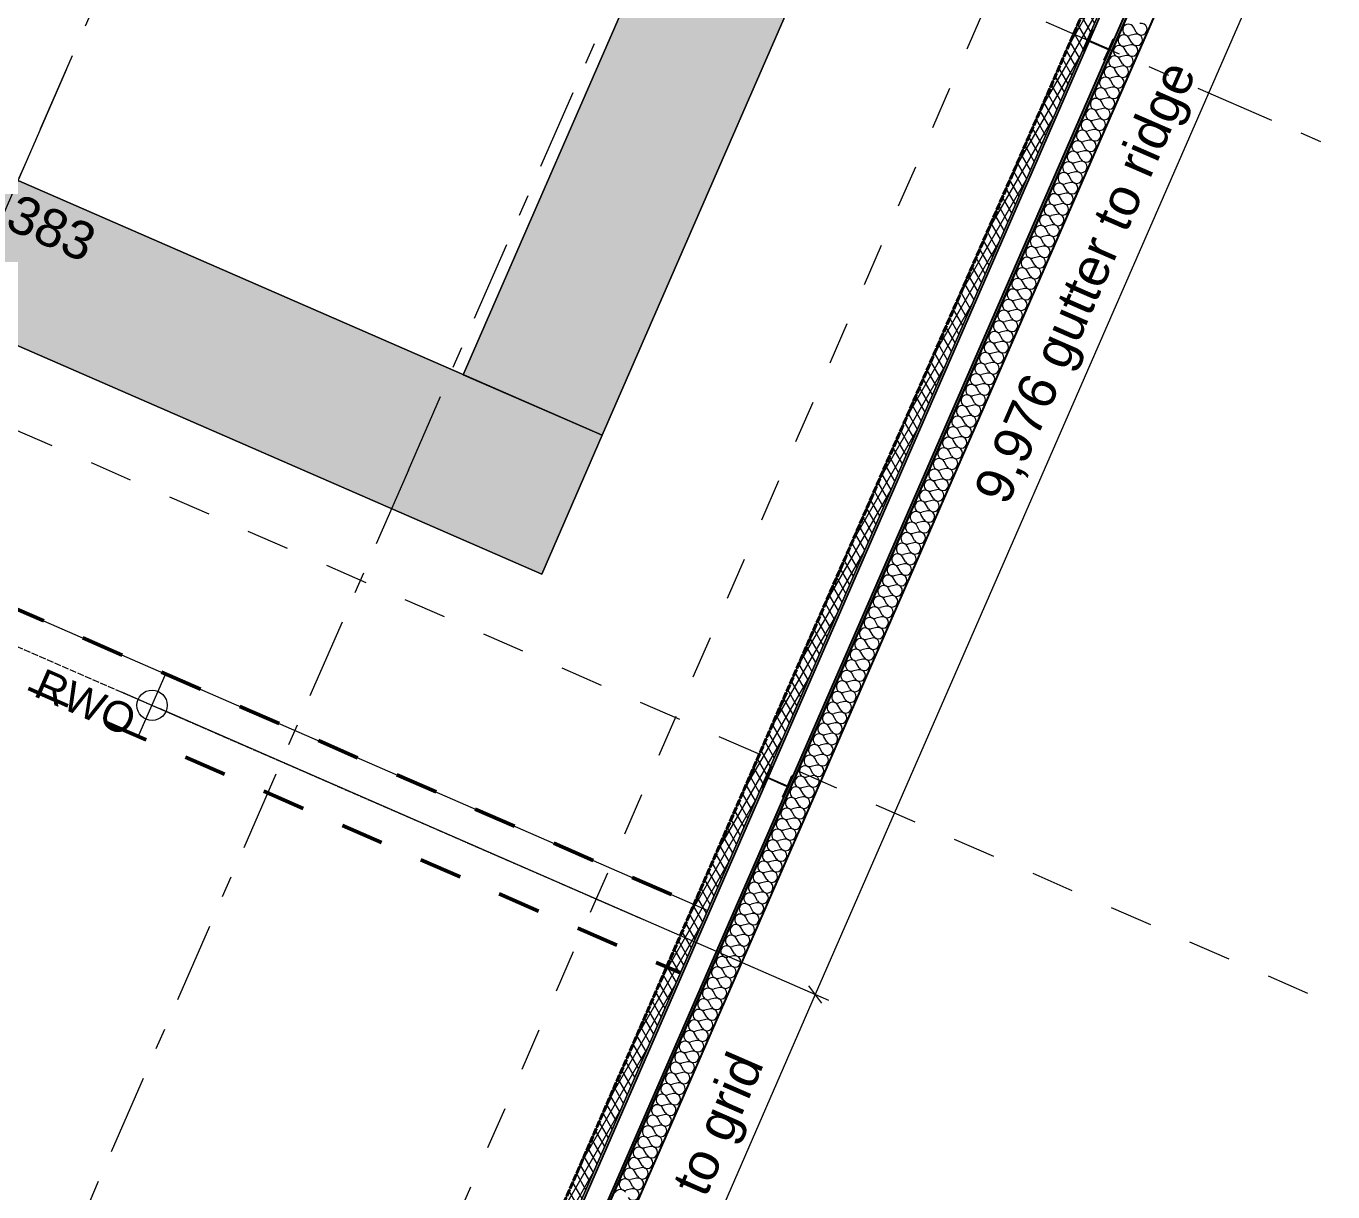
# Model space of a CAD drawing. Header units: millimetres. Extents: x -50172 to 312111, y -142074 to 4572.
# Drawn here: x 9654 to 18270, y -51529 to -43843 of the extents above; entities that cross this region are included whole.
import ezdxf
from ezdxf.enums import TextEntityAlignment as Align

# ---------------------------------------------------------------- set-up
doc = ezdxf.new("R2010")
doc.units = ezdxf.units.MM
doc.header["$MEASUREMENT"] = 0
for name, pattern in [('Dashed', [564.444447, 282.222223, -282.222223]), ('Double Dashed', [1093.611073, 529.166651, -211.666656, 141.111112, -211.666656]), ('Hidden Line', [55, 45, -10])]:
    doc.linetypes.add(name, pattern=pattern)
for name, color, linetype, lineweight in [('A-15-MG_Structural_Grid_Phase_2_Pen_No__173', 1, 'Continuous', 18), ('A-20-M_Floor_Slab_Pen_No__195', 7, 'Continuous', 35), ('A-20-M_Floor_Slab_Pen_No__4', 7, 'Continuous', 20), ('A-20-M_Floor_Slab_Pen_No__89', 8, 'Continuous', 20), ('A-20-M_Roof_Accessory_Pen_No__1', 7, 'Continuous', 13), ('A-20-M_Roof_Accessory_Pen_No__150', 7, 'Continuous', 0), ('A-95-MC_Marker_Section_P2.Marker_Pen_No__1', 7, 'Continuous', 13), ('COLUMN.IFC Import_Pen_No__2', 8, 'Continuous', 15), ('New_A-20-M_Roof_Accessory_Pen_No__1', 7, 'Continuous', 13), ('New_A-20-M_Roof_Accessory_Pen_No__150', 7, 'Continuous', 0), ('New_A-20-M_Roof_Accessory_Pen_No__156', 5, 'Continuous', 50), ('New_A-20-M_Roof_Pen_No__92', 8, 'Continuous', 13), ('New_A-25-M_Wall_Ext_Pen_No__1', 7, 'Continuous', 13), ('New_A-95-D_1_100_Pen_No__1', 7, 'Continuous', 13), ('New_A-95-P_Text_1_50_GA_Pen_No__1', 7, 'Continuous', 13)]:
    doc.layers.add(name, color=color, linetype=linetype, lineweight=lineweight)
for name, color, linetype in [('A-20-M_Floor_Slab', 7, 'Continuous'), ('A-95-MC_Marker_Section_P2.Marker', 7, 'Continuous'), ('COLUMN.IFC Import', 7, 'Continuous'), ('New_A-15-MG_Structural_Grid_Phase_2', 7, 'Continuous'), ('New_A-20-M_Roof', 7, 'Continuous'), ('New_A-25-M_Wall_Ext', 7, 'Continuous'), ('New_A-95-D_1_100', 7, 'Continuous')]:
    doc.layers.add(name, color=color, linetype=linetype)
for name, color, linetype, lineweight, true_color in [('A-20-M_Floor_Slab_Pen_No__107', 7, 'Continuous', 15, 0xa6a6a6), ('New_A-15-MG_Structural_Grid_Phase_2_Pen_No__222', 7, 'Continuous', 13, 0x65af33), ('New_A-20-M_Roof_Accessory_Pen_No__61', 7, 'Continuous', 20, 0x6a6a6a), ('New_A-25-M_Wall_Ext_Pen_No__107', 7, 'Continuous', 15, 0xa6a6a6)]:
    doc.layers.add(name, color=color, linetype=linetype, lineweight=lineweight, true_color=true_color)
doc.styles.add('GENERATED_STYLE_3', font='')
doc.styles.add('GENERATED_STYLE_4', font='')
doc.styles.get('GENERATED_STYLE_3').set_extended_font_data('Arial')
doc.styles.get('GENERATED_STYLE_4').set_extended_font_data('Swis721 BT')
doc.dimstyles.new('GENERATED_STYLE__1', dxfattribs={"dimtxt": 250, "dimasz": 95, "dimexe": 0.18, "dimexo": 50, "dimgap": 0.09, "dimtad": 1, "dimdec": 0, "dimzin": 0, "dimdsep": 46, "dimtxsty": 'GENERATED_STYLE_3', "dimblk": 'ARROWHEAD_2', "dimblk1": 'ARROWHEAD_2', "dimblk2": 'ARROWHEAD_2', "dimcen": 0.09, "dimclrd": 7, "dimclre": 7, "dimclrt": 7, "dimadec": 0, "dimazin": 0, "dimtfac": 1, "dimtdec": 4, "dimtmove": 0, "dimatfit": 3, "dimfxl": 1, "dimtolj": 1, "dimtzin": 0, "dimarcsym": 0})

# ---------------------------------------------------------------- blocks, each defined once
blk = doc.blocks.new('Roof_1_1', base_point=(-23076.4, -22803))
at = {"layer": 'New_A-20-M_Roof_Pen_No__92', "linetype": 'Continuous', "flags": 128}
for points in [[(-30853.7, -30049.5), (14148.5, -49672.6)], [(14148.5, -49672.6), (18046, -40734.4)]]:
    blk.add_lwpolyline(points, dxfattribs=at)
blk = doc.blocks.new('Slab_2_1', base_point=(22220.5, -31567.4))
at = {"layer": 'A-20-M_Floor_Slab_Pen_No__89', "linetype": 'Continuous', "flags": 128}
blk.add_lwpolyline([(22220.5, -31567.4), (1807.4, -22666.3), (1702.5, -22906.9), (21875, -31703.1), (12362.1, -53519.2), (-4050.1, -46362.7), (-4155, -46603.2), (12497.8, -53864.7)], close=True, dxfattribs=at)
blk = doc.blocks.new('*X78')
at = {"layer": 'New_A-25-M_Wall_Ext_Pen_No__107', "linetype": 'Continuous'}
for p, q in [((16974.1, -43882.4), (16955.3, -43849.3)), ((16943.7, -43952.3), (16924.9, -43919.1)), ((16968, -43896.4), (16930.9, -43905.2)), ((16913.2, -44022.1), (16894.4, -43989)), ((16937.6, -43966.2), (16900.5, -43975)), ((16876.7, -44105.9), (16839.6, -44114.7)), ((16882.7, -44091.9), (16863.9, -44058.8)), ((16907.1, -44036.1), (16870, -44044.8)), ((16846.2, -44175.7), (16809.1, -44184.5)), ((16852.3, -44161.8), (16833.5, -44128.6)), ((16791.4, -44301.5), (16772.6, -44268.3)), ((16815.7, -44245.6), (16778.7, -44254.4)), ((16821.8, -44231.6), (16803, -44198.5)), ((16760.9, -44371.3), (16742.1, -44338.2)), ((16785.3, -44315.4), (16748.2, -44324.2)), ((16724.4, -44455.1), (16687.3, -44463.9)), ((16730.5, -44441.1), (16711.7, -44408)), ((16754.8, -44385.3), (16717.8, -44394)), ((16693.9, -44524.9), (16656.9, -44533.7)), ((16700, -44511), (16681.2, -44477.8)), ((16639.1, -44650.7), (16620.3, -44617.5)), ((16663.5, -44594.8), (16626.4, -44603.6)), ((16669.6, -44580.8), (16650.8, -44547.7)), ((16608.7, -44720.5), (16589.9, -44687.4)), ((16633, -44664.6), (16596, -44673.4)), ((16578.2, -44790.3), (16559.4, -44757.2)), ((16602.6, -44734.5), (16565.5, -44743.2)), ((16541.7, -44874.1), (16504.6, -44882.9)), ((16547.8, -44860.2), (16529, -44827)), ((16572.1, -44804.3), (16535, -44813.1)), ((16486.8, -44999.9), (16468, -44966.7)), ((16511.2, -44944), (16474.1, -44952.8)), ((16517.3, -44930), (16498.5, -44896.9)), ((16456.4, -45069.7), (16437.6, -45036.6)), ((16480.8, -45013.8), (16443.7, -45022.6)), ((16425.9, -45139.5), (16407.1, -45106.4)), ((16450.3, -45083.7), (16413.2, -45092.4)), ((16389.4, -45223.3), (16352.3, -45232.1)), ((16395.5, -45209.4), (16376.7, -45176.2)), ((16419.9, -45153.5), (16382.8, -45162.3)), ((16334.6, -45349.1), (16315.8, -45315.9)), ((16358.9, -45293.2), (16321.9, -45301.9)), ((16365, -45279.2), (16346.2, -45246.1)), ((16304.1, -45418.9), (16285.3, -45385.8)), ((16328.5, -45363), (16291.4, -45371.8)), ((16273.7, -45488.7), (16254.9, -45455.6)), ((16298, -45432.9), (16261, -45441.6)), ((16237.1, -45572.5), (16200.1, -45581.3)), ((16243.2, -45558.6), (16224.4, -45525.4)), ((16267.6, -45502.7), (16230.5, -45511.5)), ((16206.7, -45642.4), (16169.6, -45651.1)), ((16212.8, -45628.4), (16194, -45595.3)), ((16151.9, -45768.1), (16133.1, -45735)), ((16176.2, -45712.2), (16139.1, -45721)), ((16182.3, -45698.2), (16163.5, -45665.1)), ((16121.4, -45837.9), (16102.6, -45804.8)), ((16145.8, -45782.1), (16108.7, -45790.8)), ((16091, -45907.8), (16072.2, -45874.6)), ((16115.3, -45851.9), (16078.2, -45860.7)), ((16054.4, -45991.6), (16017.3, -46000.3)), ((16060.5, -45977.6), (16041.7, -45944.5)), ((16084.9, -45921.7), (16047.8, -45930.5)), ((15999.6, -46117.3), (15980.8, -46084.2)), ((16024, -46061.4), (15986.9, -46070.2)), ((16030, -46047.4), (16011.2, -46014.3)), ((15969.1, -46187.1), (15950.3, -46154)), ((15993.5, -46131.3), (15956.4, -46140)), ((15938.7, -46257), (15919.9, -46223.8)), ((15963, -46201.1), (15926, -46209.9)), ((15902.1, -46340.8), (15865.1, -46349.5)), ((15908.2, -46326.8), (15889.4, -46293.7)), ((15932.6, -46270.9), (15895.5, -46279.7)), ((15847.3, -46466.5), (15828.5, -46433.4)), ((15871.7, -46410.6), (15834.6, -46419.4)), ((15877.8, -46396.6), (15859, -46363.5)), ((15816.9, -46536.3), (15798.1, -46503.2)), ((15841.2, -46480.5), (15804.2, -46489.2)), ((15786.4, -46606.2), (15767.6, -46573)), ((15810.8, -46550.3), (15773.7, -46559.1)), ((15749.9, -46690), (15712.8, -46698.7)), ((15756, -46676), (15737.2, -46642.9)), ((15780.3, -46620.1), (15743.3, -46628.9)), ((15695.1, -46815.7), (15676.3, -46782.5)), ((15719.4, -46759.8), (15682.3, -46768.6)), ((15725.5, -46745.8), (15706.7, -46712.7)), ((15664.6, -46885.5), (15645.8, -46852.4)), ((15689, -46829.6), (15651.9, -46838.4)), ((15634.1, -46955.4), (15615.3, -46922.2)), ((15658.5, -46899.5), (15621.4, -46908.3)), ((15597.6, -47039.2), (15560.5, -47047.9)), ((15603.7, -47025.2), (15584.9, -46992.1)), ((15628.1, -46969.3), (15591, -46978.1)), ((15567.2, -47109), (15530.1, -47117.8)), ((15573.2, -47095), (15554.4, -47061.9)), ((15512.3, -47234.7), (15493.5, -47201.6)), ((15536.7, -47178.8), (15499.6, -47187.6)), ((15542.8, -47164.9), (15524, -47131.7)), ((15481.9, -47304.6), (15463.1, -47271.4)), ((15506.2, -47248.7), (15469.2, -47257.5)), ((15451.4, -47374.4), (15432.6, -47341.3)), ((15475.8, -47318.5), (15438.7, -47327.3)), ((15414.9, -47458.2), (15377.8, -47467)), ((15421, -47444.2), (15402.2, -47411.1)), ((15445.3, -47388.4), (15408.3, -47397.1)), ((15360.1, -47583.9), (15341.3, -47550.8)), ((15384.4, -47528), (15347.4, -47536.8)), ((15390.5, -47514.1), (15371.7, -47480.9)), ((15329.6, -47653.8), (15310.8, -47620.6)), ((15354, -47597.9), (15316.9, -47606.7)), ((15299.2, -47723.6), (15280.4, -47690.5)), ((15323.5, -47667.7), (15286.5, -47676.5)), ((15262.6, -47807.4), (15225.5, -47816.2)), ((15268.7, -47793.4), (15249.9, -47760.3)), ((15293.1, -47737.6), (15256, -47746.3)), ((15207.8, -47933.1), (15189, -47900)), ((15232.2, -47877.2), (15195.1, -47886)), ((15238.3, -47863.3), (15219.5, -47830.1)), ((15177.3, -48003), (15158.5, -47969.8)), ((15201.7, -47947.1), (15164.6, -47955.9)), ((15146.9, -48072.8), (15128.1, -48039.7)), ((15171.3, -48016.9), (15134.2, -48025.7)), ((15110.3, -48156.6), (15073.3, -48165.4)), ((15116.4, -48142.6), (15097.6, -48109.5)), ((15140.8, -48086.8), (15103.7, -48095.5)), ((15079.9, -48226.4), (15042.8, -48235.2)), ((15086, -48212.5), (15067.2, -48179.3)), ((15025.1, -48352.2), (15006.3, -48319)), ((15049.4, -48296.3), (15012.4, -48305.1)), ((15055.5, -48282.3), (15036.7, -48249.2)), ((14994.6, -48422), (14975.8, -48388.9)), ((15019, -48366.1), (14981.9, -48374.9)), ((14958.1, -48505.8), (14921, -48514.6)), ((14964.2, -48491.8), (14945.4, -48458.7)), ((14988.5, -48436), (14951.5, -48444.7)), ((14927.6, -48575.6), (14890.6, -48584.4)), ((14933.7, -48561.7), (14914.9, -48528.5)), ((14872.8, -48701.4), (14854, -48668.2)), ((14897.2, -48645.5), (14860.1, -48654.3)), ((14903.3, -48631.5), (14884.5, -48598.4)), ((14842.4, -48771.2), (14823.6, -48738.1)), ((14866.7, -48715.3), (14829.6, -48724.1)), ((14811.9, -48841), (14793.1, -48807.9)), ((14836.3, -48785.2), (14799.2, -48793.9)), ((14775.4, -48924.8), (14738.3, -48933.6)), ((14781.5, -48910.9), (14762.7, -48877.7)), ((14805.8, -48855), (14768.7, -48863.8)), ((14720.5, -49050.5), (14701.7, -49017.4)), ((14744.9, -48994.7), (14707.8, -49003.4)), ((14751, -48980.7), (14732.2, -48947.6)), ((14690.1, -49120.4), (14671.3, -49087.3)), ((14714.5, -49064.5), (14677.4, -49073.3)), ((14659.6, -49190.2), (14640.8, -49157.1)), ((14684, -49134.4), (14646.9, -49143.1)), ((14623.1, -49274), (14586, -49282.8)), ((14629.2, -49260.1), (14610.4, -49226.9)), ((14653.5, -49204.2), (14616.5, -49213)), ((14568.3, -49399.7), (14549.5, -49366.6)), ((14592.6, -49343.9), (14555.6, -49352.6)), ((14598.7, -49329.9), (14579.9, -49296.8)), ((14537.8, -49469.6), (14519, -49436.5)), ((14562.2, -49413.7), (14525.1, -49422.5)), ((14507.4, -49539.4), (14488.6, -49506.3)), ((14531.7, -49483.6), (14494.7, -49492.3)), ((14470.8, -49623.2), (14433.8, -49632)), ((14476.9, -49609.3), (14458.1, -49576.1)), ((14501.3, -49553.4), (14464.2, -49562.2)), ((14440.4, -49693.1), (14403.3, -49701.8)), ((14446.5, -49679.1), (14427.7, -49646)), ((14385.6, -49818.8), (14366.8, -49785.7)), ((14409.9, -49762.9), (14372.8, -49771.7)), ((14416, -49748.9), (14397.2, -49715.8)), ((14355.1, -49888.6), (14336.3, -49855.5)), ((14379.5, -49832.8), (14342.4, -49841.5)), ((14324.6, -49958.5), (14305.8, -49925.3)), ((14349, -49902.6), (14311.9, -49911.4)), ((14288.1, -50042.3), (14251, -50051)), ((14294.2, -50028.3), (14275.4, -49995.2)), ((14318.6, -49972.4), (14281.5, -49981.2)), ((14233.3, -50168), (14214.5, -50134.8)), ((14257.6, -50112.1), (14220.6, -50120.9)), ((14263.7, -50098.1), (14244.9, -50065)), ((14202.8, -50237.8), (14184, -50204.7)), ((14227.2, -50182), (14190.1, -50190.7)), ((14172.4, -50307.7), (14153.6, -50274.5)), ((14196.7, -50251.8), (14159.7, -50260.6)), ((14135.8, -50391.5), (14098.8, -50400.2)), ((14141.9, -50377.5), (14123.1, -50344.4)), ((14166.3, -50321.6), (14129.2, -50330.4)), ((14081, -50517.2), (14062.2, -50484)), ((14105.4, -50461.3), (14068.3, -50470.1)), ((14111.5, -50447.3), (14092.7, -50414.2)), ((14050.6, -50587), (14031.8, -50553.9)), ((14074.9, -50531.1), (14037.9, -50539.9)), ((14020.1, -50656.9), (14001.3, -50623.7)), ((14044.5, -50601), (14007.4, -50609.8)), ((13983.6, -50740.7), (13946.5, -50749.4)), ((13989.7, -50726.7), (13970.9, -50693.6)), ((14014, -50670.8), (13976.9, -50679.6)), ((13953.1, -50810.5), (13916, -50819.3)), ((13959.2, -50796.5), (13940.4, -50763.4)), ((13898.3, -50936.2), (13879.5, -50903.1)), ((13922.7, -50880.3), (13885.6, -50889.1)), ((13928.8, -50866.4), (13910, -50833.2)), ((13867.8, -51006.1), (13849, -50972.9)), ((13892.2, -50950.2), (13855.1, -50959)), ((13831.3, -51089.9), (13794.2, -51098.6)), ((13837.4, -51075.9), (13818.6, -51042.8)), ((13861.8, -51020), (13824.7, -51028.8)), ((13800.8, -51159.7), (13763.8, -51168.5)), ((13806.9, -51145.7), (13788.1, -51112.6)), ((13746, -51285.4), (13727.2, -51252.3)), ((13770.4, -51229.5), (13733.3, -51238.3)), ((13776.5, -51215.6), (13757.7, -51182.4)), ((13715.6, -51355.3), (13696.8, -51322.1)), ((13739.9, -51299.4), (13702.9, -51308.2)), ((13685.1, -51425.1), (13666.3, -51392)), ((13709.5, -51369.2), (13672.4, -51378)), ((13648.6, -51508.9), (13611.5, -51517.7)), ((13654.7, -51494.9), (13635.9, -51461.8)), ((13679, -51439.1), (13642, -51447.8))]:
    blk.add_line(p, q, dxfattribs=at)
for centre, start, end in [((16922.2, -43868.1), 156.44041, 283.31031), ((16922.2, -43868.1), 29.57051, 156.44041), ((17007.2, -43863.6), 209.57051, 103.31031), ((16891.7, -43937.9), 156.44041, 283.31031), ((16891.7, -43937.9), 29.57051, 156.44041), ((16976.8, -43933.5), 209.57051, 103.31031), ((16861.3, -44007.8), 156.44041, 283.31031), ((16861.3, -44007.8), 29.57051, 156.44041), ((16946.3, -44003.3), 209.57051, 103.31031), ((16800.4, -44147.4), 29.57051, 156.44041), ((16830.8, -44077.6), 156.44041, 283.31031), ((16830.8, -44077.6), 29.57051, 156.44041), ((16885.4, -44143), 209.57051, 103.31031), ((16915.9, -44073.1), 209.57051, 103.31031), ((16769.9, -44217.3), 29.57051, 156.44041), ((16800.4, -44147.4), 156.44041, 283.31031), ((16855, -44212.8), 209.57051, 103.31031), ((16739.5, -44287.1), 156.44041, 283.31031), ((16739.5, -44287.1), 29.57051, 156.44041), ((16769.9, -44217.3), 156.44041, 283.31031), ((16824.5, -44282.7), 209.57051, 103.31031), ((16709, -44357), 156.44041, 283.31031), ((16709, -44357), 29.57051, 156.44041), ((16794.1, -44352.5), 209.57051, 103.31031), ((16678.5, -44426.8), 156.44041, 283.31031), ((16678.5, -44426.8), 29.57051, 156.44041), ((16733.2, -44492.2), 209.57051, 103.31031), ((16763.6, -44422.3), 209.57051, 103.31031), ((16617.6, -44566.5), 29.57051, 156.44041), ((16648.1, -44496.6), 156.44041, 283.31031), ((16648.1, -44496.6), 29.57051, 156.44041), ((16702.7, -44562), 209.57051, 103.31031), ((16587.2, -44636.3), 156.44041, 283.31031), ((16587.2, -44636.3), 29.57051, 156.44041), ((16617.6, -44566.5), 156.44041, 283.31031), ((16672.2, -44631.9), 209.57051, 103.31031), ((16556.7, -44706.2), 156.44041, 283.31031), ((16556.7, -44706.2), 29.57051, 156.44041), ((16641.8, -44701.7), 209.57051, 103.31031), ((16526.3, -44776), 156.44041, 283.31031), ((16526.3, -44776), 29.57051, 156.44041), ((16611.3, -44771.5), 209.57051, 103.31031), ((16465.4, -44915.7), 29.57051, 156.44041), ((16495.8, -44845.8), 156.44041, 283.31031), ((16495.8, -44845.8), 29.57051, 156.44041), ((16550.4, -44911.2), 209.57051, 103.31031), ((16580.9, -44841.4), 209.57051, 103.31031), ((16434.9, -44985.5), 156.44041, 283.31031), ((16434.9, -44985.5), 29.57051, 156.44041), ((16465.4, -44915.7), 156.44041, 283.31031), ((16520, -44981.1), 209.57051, 103.31031), ((16404.5, -45055.4), 156.44041, 283.31031), ((16404.5, -45055.4), 29.57051, 156.44041), ((16489.5, -45050.9), 209.57051, 103.31031), ((16374, -45125.2), 156.44041, 283.31031), ((16374, -45125.2), 29.57051, 156.44041), ((16459.1, -45120.7), 209.57051, 103.31031), ((16313.1, -45264.9), 29.57051, 156.44041), ((16343.6, -45195), 156.44041, 283.31031), ((16343.6, -45195), 29.57051, 156.44041), ((16398.2, -45260.4), 209.57051, 103.31031), ((16428.6, -45190.6), 209.57051, 103.31031), ((16282.6, -45334.7), 29.57051, 156.44041), ((16313.1, -45264.9), 156.44041, 283.31031), ((16367.7, -45330.3), 209.57051, 103.31031), ((16252.2, -45404.6), 156.44041, 283.31031), ((16252.2, -45404.6), 29.57051, 156.44041), ((16282.6, -45334.7), 156.44041, 283.31031), ((16337.3, -45400.1), 209.57051, 103.31031), ((16221.7, -45474.4), 156.44041, 283.31031), ((16221.7, -45474.4), 29.57051, 156.44041), ((16306.8, -45469.9), 209.57051, 103.31031), ((16160.8, -45614.1), 29.57051, 156.44041), ((16191.3, -45544.2), 156.44041, 283.31031), ((16191.3, -45544.2), 29.57051, 156.44041), ((16245.9, -45609.6), 209.57051, 103.31031), ((16276.4, -45539.8), 209.57051, 103.31031), ((16130.4, -45683.9), 29.57051, 156.44041), ((16160.8, -45614.1), 156.44041, 283.31031), ((16215.4, -45679.4), 209.57051, 103.31031), ((16099.9, -45753.8), 156.44041, 283.31031), ((16099.9, -45753.8), 29.57051, 156.44041), ((16130.4, -45683.9), 156.44041, 283.31031), ((16185, -45749.3), 209.57051, 103.31031), ((16069.5, -45823.6), 156.44041, 283.31031), ((16069.5, -45823.6), 29.57051, 156.44041), ((16154.5, -45819.1), 209.57051, 103.31031), ((16039, -45893.4), 156.44041, 283.31031), ((16039, -45893.4), 29.57051, 156.44041), ((16093.6, -45958.8), 209.57051, 103.31031), ((16124.1, -45889), 209.57051, 103.31031), ((15978.1, -46033.1), 29.57051, 156.44041), ((16008.6, -45963.3), 156.44041, 283.31031), ((16008.6, -45963.3), 29.57051, 156.44041), ((16063.2, -46028.6), 209.57051, 103.31031), ((15947.7, -46103), 156.44041, 283.31031), ((15947.7, -46103), 29.57051, 156.44041), ((15978.1, -46033.1), 156.44041, 283.31031), ((16032.7, -46098.5), 209.57051, 103.31031), ((15917.2, -46172.8), 156.44041, 283.31031), ((15917.2, -46172.8), 29.57051, 156.44041), ((16002.3, -46168.3), 209.57051, 103.31031), ((15886.8, -46242.6), 156.44041, 283.31031), ((15886.8, -46242.6), 29.57051, 156.44041), ((15971.8, -46238.2), 209.57051, 103.31031), ((15825.8, -46382.3), 29.57051, 156.44041), ((15856.3, -46312.5), 156.44041, 283.31031), ((15856.3, -46312.5), 29.57051, 156.44041), ((15910.9, -46377.8), 209.57051, 103.31031), ((15941.4, -46308), 209.57051, 103.31031), ((15795.4, -46452.2), 156.44041, 283.31031), ((15795.4, -46452.2), 29.57051, 156.44041), ((15825.8, -46382.3), 156.44041, 283.31031), ((15880.5, -46447.7), 209.57051, 103.31031), ((15764.9, -46522), 156.44041, 283.31031), ((15764.9, -46522), 29.57051, 156.44041), ((15850, -46517.5), 209.57051, 103.31031), ((15734.5, -46591.8), 156.44041, 283.31031), ((15734.5, -46591.8), 29.57051, 156.44041), ((15819.5, -46587.4), 209.57051, 103.31031), ((15673.6, -46731.5), 29.57051, 156.44041), ((15704, -46661.7), 156.44041, 283.31031), ((15704, -46661.7), 29.57051, 156.44041), ((15758.6, -46727), 209.57051, 103.31031), ((15789.1, -46657.2), 209.57051, 103.31031), ((15643.1, -46801.3), 29.57051, 156.44041), ((15673.6, -46731.5), 156.44041, 283.31031), ((15728.2, -46796.9), 209.57051, 103.31031), ((15612.7, -46871.2), 156.44041, 283.31031), ((15612.7, -46871.2), 29.57051, 156.44041), ((15643.1, -46801.3), 156.44041, 283.31031), ((15697.7, -46866.7), 209.57051, 103.31031), ((15582.2, -46941), 156.44041, 283.31031), ((15582.2, -46941), 29.57051, 156.44041), ((15667.3, -46936.6), 209.57051, 103.31031), ((15551.8, -47010.9), 156.44041, 283.31031), ((15551.8, -47010.9), 29.57051, 156.44041), ((15606.4, -47076.2), 209.57051, 103.31031), ((15636.8, -47006.4), 209.57051, 103.31031), ((15490.9, -47150.5), 29.57051, 156.44041), ((15521.3, -47080.7), 156.44041, 283.31031), ((15521.3, -47080.7), 29.57051, 156.44041), ((15575.9, -47146.1), 209.57051, 103.31031), ((15460.4, -47220.4), 156.44041, 283.31031), ((15460.4, -47220.4), 29.57051, 156.44041), ((15490.9, -47150.5), 156.44041, 283.31031), ((15545.5, -47215.9), 209.57051, 103.31031), ((15429.9, -47290.2), 156.44041, 283.31031), ((15429.9, -47290.2), 29.57051, 156.44041), ((15515, -47285.8), 209.57051, 103.31031), ((15399.5, -47360.1), 156.44041, 283.31031), ((15399.5, -47360.1), 29.57051, 156.44041), ((15484.6, -47355.6), 209.57051, 103.31031), ((15338.6, -47499.7), 29.57051, 156.44041), ((15369, -47429.9), 156.44041, 283.31031), ((15369, -47429.9), 29.57051, 156.44041), ((15423.7, -47495.3), 209.57051, 103.31031), ((15454.1, -47425.4), 209.57051, 103.31031), ((15308.1, -47569.6), 156.44041, 283.31031), ((15308.1, -47569.6), 29.57051, 156.44041), ((15338.6, -47499.7), 156.44041, 283.31031), ((15393.2, -47565.1), 209.57051, 103.31031), ((15277.7, -47639.4), 156.44041, 283.31031), ((15277.7, -47639.4), 29.57051, 156.44041), ((15362.7, -47635), 209.57051, 103.31031), ((15247.2, -47709.3), 156.44041, 283.31031), ((15247.2, -47709.3), 29.57051, 156.44041), ((15332.3, -47704.8), 209.57051, 103.31031), ((15186.3, -47848.9), 29.57051, 156.44041), ((15216.8, -47779.1), 156.44041, 283.31031), ((15216.8, -47779.1), 29.57051, 156.44041), ((15271.4, -47844.5), 209.57051, 103.31031), ((15301.8, -47774.6), 209.57051, 103.31031), ((15155.9, -47918.8), 29.57051, 156.44041), ((15186.3, -47848.9), 156.44041, 283.31031), ((15240.9, -47914.3), 209.57051, 103.31031), ((15125.4, -47988.6), 156.44041, 283.31031), ((15125.4, -47988.6), 29.57051, 156.44041), ((15155.9, -47918.8), 156.44041, 283.31031), ((15210.5, -47984.2), 209.57051, 103.31031), ((15095, -48058.5), 156.44041, 283.31031), ((15095, -48058.5), 29.57051, 156.44041), ((15180, -48054), 209.57051, 103.31031), ((15034.1, -48198.1), 29.57051, 156.44041), ((15064.5, -48128.3), 156.44041, 283.31031), ((15064.5, -48128.3), 29.57051, 156.44041), ((15119.1, -48193.7), 209.57051, 103.31031), ((15149.6, -48123.8), 209.57051, 103.31031), ((15003.6, -48268), 29.57051, 156.44041), ((15034.1, -48198.1), 156.44041, 283.31031), ((15088.7, -48263.5), 209.57051, 103.31031), ((14973.1, -48337.8), 156.44041, 283.31031), ((14973.1, -48337.8), 29.57051, 156.44041), ((15003.6, -48268), 156.44041, 283.31031), ((15058.2, -48333.4), 209.57051, 103.31031), ((14942.7, -48407.7), 156.44041, 283.31031), ((14942.7, -48407.7), 29.57051, 156.44041), ((15027.8, -48403.2), 209.57051, 103.31031), ((14912.2, -48477.5), 156.44041, 283.31031), ((14912.2, -48477.5), 29.57051, 156.44041), ((14966.9, -48542.9), 209.57051, 103.31031), ((14997.3, -48473), 209.57051, 103.31031), ((14851.3, -48617.2), 29.57051, 156.44041), ((14881.8, -48547.3), 156.44041, 283.31031), ((14881.8, -48547.3), 29.57051, 156.44041), ((14936.4, -48612.7), 209.57051, 103.31031), ((14820.9, -48687), 156.44041, 283.31031), ((14820.9, -48687), 29.57051, 156.44041), ((14851.3, -48617.2), 156.44041, 283.31031), ((14905.9, -48682.6), 209.57051, 103.31031), ((14790.4, -48756.9), 156.44041, 283.31031), ((14790.4, -48756.9), 29.57051, 156.44041), ((14875.5, -48752.4), 209.57051, 103.31031), ((14760, -48826.7), 156.44041, 283.31031), ((14760, -48826.7), 29.57051, 156.44041), ((14845, -48822.2), 209.57051, 103.31031), ((14699.1, -48966.4), 29.57051, 156.44041), ((14729.5, -48896.5), 156.44041, 283.31031), ((14729.5, -48896.5), 29.57051, 156.44041), ((14784.1, -48961.9), 209.57051, 103.31031), ((14814.6, -48892.1), 209.57051, 103.31031), ((14668.6, -49036.2), 156.44041, 283.31031), ((14668.6, -49036.2), 29.57051, 156.44041), ((14699.1, -48966.4), 156.44041, 283.31031), ((14753.7, -49031.7), 209.57051, 103.31031), ((14638.2, -49106.1), 156.44041, 283.31031), ((14638.2, -49106.1), 29.57051, 156.44041), ((14723.2, -49101.6), 209.57051, 103.31031), ((14607.7, -49175.9), 156.44041, 283.31031), ((14607.7, -49175.9), 29.57051, 156.44041), ((14692.8, -49171.4), 209.57051, 103.31031), ((14546.8, -49315.6), 29.57051, 156.44041), ((14577.2, -49245.7), 156.44041, 283.31031), ((14577.2, -49245.7), 29.57051, 156.44041), ((14631.9, -49311.1), 209.57051, 103.31031), ((14662.3, -49241.3), 209.57051, 103.31031), ((14516.3, -49385.4), 29.57051, 156.44041), ((14546.8, -49315.6), 156.44041, 283.31031), ((14601.4, -49380.9), 209.57051, 103.31031), ((14485.9, -49455.3), 156.44041, 283.31031), ((14485.9, -49455.3), 29.57051, 156.44041), ((14516.3, -49385.4), 156.44041, 283.31031), ((14571, -49450.8), 209.57051, 103.31031), ((14455.4, -49525.1), 156.44041, 283.31031), ((14455.4, -49525.1), 29.57051, 156.44041), ((14540.5, -49520.6), 209.57051, 103.31031), ((14425, -49594.9), 156.44041, 283.31031), ((14425, -49594.9), 29.57051, 156.44041), ((14479.6, -49660.3), 209.57051, 103.31031), ((14510, -49590.5), 209.57051, 103.31031), ((14364.1, -49734.6), 29.57051, 156.44041), ((14394.5, -49664.8), 156.44041, 283.31031), ((14394.5, -49664.8), 29.57051, 156.44041), ((14449.1, -49730.1), 209.57051, 103.31031), ((14333.6, -49804.5), 156.44041, 283.31031), ((14333.6, -49804.5), 29.57051, 156.44041), ((14364.1, -49734.6), 156.44041, 283.31031), ((14418.7, -49800), 209.57051, 103.31031), ((14303.2, -49874.3), 156.44041, 283.31031), ((14303.2, -49874.3), 29.57051, 156.44041), ((14388.2, -49869.8), 209.57051, 103.31031), ((14272.7, -49944.1), 156.44041, 283.31031), ((14272.7, -49944.1), 29.57051, 156.44041), ((14357.8, -49939.7), 209.57051, 103.31031), ((14211.8, -50083.8), 29.57051, 156.44041), ((14242.3, -50014), 156.44041, 283.31031), ((14242.3, -50014), 29.57051, 156.44041), ((14296.9, -50079.3), 209.57051, 103.31031), ((14327.3, -50009.5), 209.57051, 103.31031), ((14181.4, -50153.6), 156.44041, 283.31031), ((14181.4, -50153.6), 29.57051, 156.44041), ((14211.8, -50083.8), 156.44041, 283.31031), ((14266.4, -50149.2), 209.57051, 103.31031), ((14150.9, -50223.5), 156.44041, 283.31031), ((14150.9, -50223.5), 29.57051, 156.44041), ((14236, -50219), 209.57051, 103.31031), ((14120.4, -50293.3), 156.44041, 283.31031), ((14120.4, -50293.3), 29.57051, 156.44041), ((14205.5, -50288.9), 209.57051, 103.31031), ((14059.5, -50433), 29.57051, 156.44041), ((14090, -50363.2), 156.44041, 283.31031), ((14090, -50363.2), 29.57051, 156.44041), ((14144.6, -50428.5), 209.57051, 103.31031), ((14175.1, -50358.7), 209.57051, 103.31031), ((14029.1, -50502.8), 156.44041, 283.31031), ((14029.1, -50502.8), 29.57051, 156.44041), ((14059.5, -50433), 156.44041, 283.31031), ((14114.2, -50498.4), 209.57051, 103.31031), ((13998.6, -50572.7), 156.44041, 283.31031), ((13998.6, -50572.7), 29.57051, 156.44041), ((14083.7, -50568.2), 209.57051, 103.31031), ((13968.2, -50642.5), 156.44041, 283.31031), ((13968.2, -50642.5), 29.57051, 156.44041), ((14053.2, -50638.1), 209.57051, 103.31031), ((13907.3, -50782.2), 29.57051, 156.44041), ((13937.7, -50712.4), 156.44041, 283.31031), ((13937.7, -50712.4), 29.57051, 156.44041), ((13992.3, -50777.7), 209.57051, 103.31031), ((14022.8, -50707.9), 209.57051, 103.31031), ((13876.8, -50852), 29.57051, 156.44041), ((13907.3, -50782.2), 156.44041, 283.31031), ((13961.9, -50847.6), 209.57051, 103.31031), ((13846.4, -50921.9), 156.44041, 283.31031), ((13846.4, -50921.9), 29.57051, 156.44041), ((13876.8, -50852), 156.44041, 283.31031), ((13931.4, -50917.4), 209.57051, 103.31031), ((13815.9, -50991.7), 156.44041, 283.31031), ((13815.9, -50991.7), 29.57051, 156.44041), ((13901, -50987.3), 209.57051, 103.31031), ((13785.5, -51061.6), 156.44041, 283.31031), ((13785.5, -51061.6), 29.57051, 156.44041), ((13840.1, -51126.9), 209.57051, 103.31031), ((13870.5, -51057.1), 209.57051, 103.31031), ((13724.6, -51201.2), 29.57051, 156.44041), ((13755, -51131.4), 156.44041, 283.31031), ((13755, -51131.4), 29.57051, 156.44041), ((13809.6, -51196.8), 209.57051, 103.31031), ((13694.1, -51271.1), 156.44041, 283.31031), ((13694.1, -51271.1), 29.57051, 156.44041), ((13724.6, -51201.2), 156.44041, 283.31031), ((13779.2, -51266.6), 209.57051, 103.31031), ((13663.6, -51340.9), 156.44041, 283.31031), ((13663.6, -51340.9), 29.57051, 156.44041), ((13748.7, -51336.5), 209.57051, 103.31031), ((13633.2, -51410.8), 156.44041, 283.31031), ((13633.2, -51410.8), 29.57051, 156.44041), ((13718.3, -51406.3), 209.57051, 103.31031), ((13572.3, -51550.4), 29.57051, 156.44041), ((13602.7, -51480.6), 156.44041, 283.31031), ((13602.7, -51480.6), 29.57051, 156.44041), ((13657.3, -51546), 209.57051, 103.31031), ((13687.8, -51476.1), 209.57051, 103.31031)]:
    blk.add_arc(centre, 38.1, start, end, dxfattribs=at)
blk = doc.blocks.new('Wall_2_1', base_point=(12413.8, -53650.9))
at = {"layer": 'New_A-25-M_Wall_Ext_Pen_No__107', "linetype": 'Continuous'}
h = blk.add_hatch(dxfattribs=at)
h.set_pattern_fill('Plaster_0001', color=256, style=0, pattern_type=2)
h.set_pattern_definition([(0, (0, 0), (0, 173.2051), [0, -100]), (0, (50, 86.6), (0, 173.2051), [0, -100])])
h.paths.add_polyline_path([(12592.1, -54105), (22460.8, -31473), (22454.8, -31475.4), (12589.8, -54099.1)])
at = {"layer": 'New_A-25-M_Wall_Ext_Pen_No__107', "linetype": 'Continuous', "lineweight": 0, "true_color": 0x535353}
for points in [[(12497.8, -53864.8), (22220.5, -31567.4), (22216.6, -31568.9), (12496.2, -53860.8)], [(12421.8, -53671.3), (22027, -31643.4), (22023.1, -31644.9), (12420.2, -53667.3)]]:
    blk.add_hatch(color=251, dxfattribs=at).paths.add_polyline_path(points)
at = {"layer": 'New_A-25-M_Wall_Ext_Pen_No__107', "linetype": 'Continuous'}
for points in [[(12504, -53880.6), (22236.3, -31561.2), (22220.5, -31567.4), (12497.8, -53864.8)], [(22006.6, -31651.4), (12413.8, -53650.9), (12420.2, -53667.3), (22023.1, -31644.9)]]:
    blk.add_hatch(color=256, dxfattribs=at).paths.add_polyline_path(points)
at = {"layer": 'New_A-25-M_Wall_Ext_Pen_No__1', "linetype": 'Continuous'}
for p, q in [((12589.8, -54099.1), (22454.8, -31475.4)), ((12496.2, -53860.8), (22216.6, -31568.9)), ((12497.8, -53864.8), (22220.5, -31567.4)), ((12504, -53880.6), (22236.3, -31561.2)), ((12507.1, -53888.5), (22244.2, -31558.1)), ((22023.1, -31644.9), (12420.2, -53667.3)), ((12421.8, -53671.3), (22027, -31643.4))]:
    blk.add_line(p, q, dxfattribs=at)
at = {"layer": 'New_A-25-M_Wall_Ext_Pen_No__1', "linetype": 'Continuous', "flags": 128}
for points in [[(12592.1, -54105), (22460.8, -31473)], [(22006.6, -31651.4), (12413.8, -53650.9)]]:
    blk.add_lwpolyline(points, dxfattribs=at)
at = {"layer": 'New_A-25-M_Wall_Ext', "color": 250, "lineweight": 50, "true_color": 0x2a2a2a}
blk.add_blockref('*X78', (0, 0), dxfattribs=at)
blk = doc.blocks.new('*X145')
at = {"layer": 'A-20-M_Floor_Slab_Pen_No__107', "linetype": 'Continuous'}
for points in [[(16534.9, -43949.6), (16537.1, -43949.6), (16602.5, -43799.6), (16600.3, -43799.6)], [(16534.9, -43949.6), (16497.8, -44034.7), (16497.8, -44039.7), (16537.1, -43949.6)], [(16273.3, -44549.6), (16275.5, -44549.6), (16340.9, -44399.6), (16338.7, -44399.6)], [(16347.8, -44378.7), (16338.7, -44399.6), (16340.9, -44399.6), (16347.8, -44383.7)], [(16207.9, -44699.6), (16210.1, -44699.6), (16275.5, -44549.6), (16273.3, -44549.6)], [(16207.9, -44699.6), (16197.8, -44722.8), (16197.8, -44727.8), (16210.1, -44699.6)], [(16047.7, -45066.8), (16011.6, -45149.6), (16013.8, -45149.6), (16047.7, -45071.8)], [(15946.2, -45299.6), (15948.4, -45299.6), (16013.8, -45149.6), (16011.6, -45149.6)], [(15946.2, -45299.6), (15897.7, -45410.8), (15897.7, -45415.9), (15948.4, -45299.6)], [(15747.7, -45754.9), (15684.6, -45899.6), (15686.8, -45899.6), (15747.7, -45759.9)], [(15619.2, -46049.6), (15621.4, -46049.6), (15686.8, -45899.6), (15684.6, -45899.6)], [(15619.2, -46049.6), (15597.7, -46098.9), (15597.7, -46103.9), (15621.4, -46049.6)], [(15357.6, -46649.6), (15359.7, -46649.6), (15425.2, -46499.6), (15423, -46499.6)], [(15447.7, -46443), (15423, -46499.6), (15425.2, -46499.6), (15447.7, -46448)], [(15357.6, -46649.6), (15297.7, -46787), (15297.7, -46792), (15359.7, -46649.6)], [(15147.6, -47131), (15095.9, -47249.6), (15098.1, -47249.6), (15147.6, -47136)], [(15030.5, -47399.6), (15032.7, -47399.6), (15098.1, -47249.6), (15095.9, -47249.6)], [(15030.5, -47399.6), (14997.6, -47475.1), (14997.6, -47480.1), (15032.7, -47399.6)], [(14768.9, -47999.6), (14771.1, -47999.6), (14836.5, -47849.6), (14834.3, -47849.6)], [(14847.6, -47819.1), (14834.3, -47849.6), (14836.5, -47849.6), (14847.6, -47824.1)], [(14703.5, -48149.6), (14705.7, -48149.6), (14771.1, -47999.6), (14768.9, -47999.6)], [(14703.5, -48149.6), (14697.6, -48163.2), (14697.6, -48168.2), (14705.7, -48149.6)], [(14547.6, -48507.2), (14507.3, -48599.6), (14509.4, -48599.6), (14547.6, -48512.2)], [(14441.8, -48749.6), (14444, -48749.6), (14509.4, -48599.6), (14507.3, -48599.6)], [(14441.8, -48749.6), (14397.6, -48851.2), (14397.6, -48856.2), (14444, -48749.6)], [(14247.5, -49195.3), (14245.6, -49199.6), (14247.5, -49199.6)], [(14180.2, -49349.6), (14182.4, -49349.6), (14247.5, -49200.3), (14247.5, -49199.6), (14245.6, -49199.6)], [(14114.8, -49499.6), (14117, -49499.6), (14182.4, -49349.6), (14180.2, -49349.6)], [(14114.8, -49499.6), (14097.5, -49539.3), (14097.5, -49544.3), (14117, -49499.6)], [(13947.5, -49883.3), (13918.6, -49949.7), (13920.8, -49949.7), (13947.5, -49888.3)], [(13853.2, -50099.7), (13855.4, -50099.7), (13920.8, -49949.7), (13918.6, -49949.7)], [(13853.2, -50099.7), (13797.5, -50227.4), (13797.5, -50232.4), (13855.4, -50099.7)], [(13647.5, -50571.4), (13591.5, -50699.7), (13593.7, -50699.7), (13647.5, -50576.4)], [(13526.1, -50849.7), (13528.3, -50849.7), (13593.7, -50699.7), (13591.5, -50699.7)], [(13526.1, -50849.7), (13497.5, -50915.4), (13497.5, -50920.4), (13528.3, -50849.7)], [(13347.4, -51259.5), (13329.9, -51299.7), (13332.1, -51299.7), (13347.4, -51264.5)], [(13264.5, -51449.7), (13266.7, -51449.7), (13332.1, -51299.7), (13329.9, -51299.7)], [(13199.1, -51599.7), (13201.3, -51599.7), (13266.7, -51449.7), (13264.5, -51449.7)]]:
    blk.add_hatch(color=256, dxfattribs=at).paths.add_polyline_path(points)
blk = doc.blocks.new('Wall_57_1', base_point=(12362.1, -53519.2))
at = {"layer": 'A-20-M_Floor_Slab_Pen_No__107', "linetype": 'Continuous'}
h = blk.add_hatch(dxfattribs=at)
h.set_pattern_fill('Batt_Insulation_0001', color=256, style=0, pattern_type=2)
h.set_pattern_definition([(60, (0, 0), (-43.30127, 25), []), (120, (0, 0), (43.30127, 25), [])])
h.paths.add_polyline_path([(21877.6, -31702.1), (12363.1, -53521.9), (12413.8, -53650.9), (22006.6, -31651.4)])
at = {"layer": 'A-20-M_Floor_Slab_Pen_No__195', "linetype": 'Hidden Line'}
blk.add_line((21877.6, -31702.1), (12363.1, -53521.9), dxfattribs=at)
at = {"layer": 'A-20-M_Floor_Slab_Pen_No__195', "linetype": 'Hidden Line', "flags": 128}
blk.add_lwpolyline([(21875, -31703.1), (12362.1, -53519.2)], dxfattribs=at)
at = {"layer": 'A-20-M_Floor_Slab_Pen_No__4', "linetype": 'Continuous', "flags": 128}
blk.add_lwpolyline([(12413.8, -53650.9), (22006.6, -31651.4)], dxfattribs=at)
at = {"layer": 'A-20-M_Floor_Slab', "color": 250, "lineweight": 50, "true_color": 0x2a2a2a}
blk.add_blockref('*X145', (0, 0), dxfattribs=at)
blk = doc.blocks.new('Column 53')
at = {"layer": 'COLUMN.IFC Import_Pen_No__2', "linetype": 'Continuous'}
for p, q in [((-76.45, 78.8), (76.45, 78.8)), ((-76.45, 69.4), (-76.45, 78.8)), ((-3.25, 69.4), (-76.45, 69.4)), ((-3.25, -69.4), (-3.25, 69.4)), ((3.25, 69.4), (3.25, -69.4)), ((76.45, 69.4), (3.25, 69.4)), ((76.45, 78.8), (76.45, 69.4)), ((-76.45, -69.4), (-3.25, -69.4)), ((-76.45, -78.8), (-76.45, -69.4)), ((76.45, -78.8), (-76.45, -78.8)), ((3.25, -69.4), (76.45, -69.4)), ((76.45, -69.4), (76.45, -78.8))]:
    blk.add_line(p, q, dxfattribs=at)
blk = doc.blocks.new('Column 54')
at = {"layer": 'COLUMN.IFC Import_Pen_No__2', "linetype": 'Continuous'}
for p, q in [((-76.45, 78.8), (76.45, 78.8)), ((-76.45, 69.4), (-76.45, 78.8)), ((-3.25, 69.4), (-76.45, 69.4)), ((-3.25, -69.4), (-3.25, 69.4)), ((3.25, 69.4), (3.25, -69.4)), ((76.45, 69.4), (3.25, 69.4)), ((76.45, 78.8), (76.45, 69.4)), ((-76.45, -69.4), (-3.25, -69.4)), ((-76.45, -78.8), (-76.45, -69.4)), ((76.45, -78.8), (-76.45, -78.8)), ((3.25, -69.4), (76.45, -69.4)), ((76.45, -69.4), (76.45, -78.8))]:
    blk.add_line(p, q, dxfattribs=at)
blk = doc.blocks.new('*D335')
at = {"layer": 'New_A-95-D_1_100_Pen_No__1', "linetype": 'Continuous'}
for p, q in [((9062.3, -45138.5), (9573.3, -43966.6)), ((9413.4, -45291.6), (9920.7, -44128.1)), ((9157.8, -45009.7), (9041.7, -45095.4)), ((9099.8, -45052.5), (9450.8, -45205.6)), ((9392.8, -45248.5), (9508.9, -45162.8)), ((9450.8, -45205.6), (9506.9, -45230.1))]:
    blk.add_line(p, q, dxfattribs=at)
at = {"layer": 'New_A-95-D_1_100_Pen_No__1', "insert": (9503.9, -45174.2), "char_height": 250, "attachment_point": 7, "rotation": 336.44041, "style": 'GENERATED_STYLE_3'}
blk.add_mtext('\\A1;{\\fArial|b0|i0|c0|p34;383}', dxfattribs=at)
blk = doc.blocks.new('ARROWHEAD_2')
at = {"color": 0, "linetype": 'Continuous', "lineweight": 0}
for p, q in [((0, 0), (-1, 0)), ((-0.378, -0.655), (0.378, 0.655))]:
    blk.add_line(p, q, dxfattribs=at)
blk = doc.blocks.new('*D342')
at = {"layer": 'New_A-95-D_1_100_Pen_No__1', "linetype": 'Continuous'}
for p, q in [((22805.8, -31999.9), (20751.4, -36711.4)), ((19599, -36209), (20837.3, -36748.9)), ((20794.2, -36769.5), (20708.5, -36653.4)), ((20751.4, -36711.4), (18845.2, -41082.9)), ((17820.9, -40636.3), (18931.1, -41120.4)), ((18845.2, -41082.9), (14857.7, -50227.4)), ((18888, -41141), (18802.3, -41024.9))]:
    blk.add_line(p, q, dxfattribs=at)
at = {"layer": 'New_A-95-D_1_100_Pen_No__1', "insert": (19139.1, -40283.7), "char_height": 250, "attachment_point": 7, "rotation": 66.44041, "style": 'GENERATED_STYLE_3'}
blk.add_mtext('\\A1;{\\fArial|b0|i0|c0|p34;4,769 gutter to ridge}', dxfattribs=at)
blk = doc.blocks.new('*D343')
at = {"layer": 'New_A-95-D_1_100_Pen_No__1', "linetype": 'Continuous'}
for p, q in [((18845.2, -41082.9), (14857.7, -50227.4)), ((18888, -41141), (18802.3, -41024.9)), ((14900.6, -50285.4), (14814.9, -50169.3))]:
    blk.add_line(p, q, dxfattribs=at)
at = {"layer": 'New_A-95-D_1_100_Pen_No__1', "insert": (16192.3, -47041.7), "char_height": 250, "attachment_point": 7, "rotation": 66.44041, "style": 'GENERATED_STYLE_3'}
blk.add_mtext('\\A1;{\\fArial|b0|i0|c0|p34;9,976 gutter to ridge}', dxfattribs=at)
blk = doc.blocks.new('*D344')
at = {"layer": 'New_A-95-D_1_100_Pen_No__1', "linetype": 'Continuous'}
for p, q in [((18845.2, -41082.9), (14857.7, -50227.4)), ((10530.5, -48340.5), (14943.7, -50264.8)), ((14857.7, -50227.4), (13213, -53999.4)), ((14900.6, -50285.4), (14814.9, -50169.3)), ((12969.1, -53893), (13298.9, -54036.8)), ((13170.1, -53941.3), (13255.8, -54057.4)), ((13213, -53999.4), (13188.5, -54055.4))]:
    blk.add_line(p, q, dxfattribs=at)
at = {"layer": 'New_A-95-D_1_100_Pen_No__1', "insert": (13419.4, -53400.8), "char_height": 250, "attachment_point": 7, "rotation": 66.44041, "style": 'GENERATED_STYLE_3'}
blk.add_mtext('\\A1;{\\fArial|b0|i0|c0|p34;4,115 gutter to grid}', dxfattribs=at)
blk = doc.blocks.new('Standard grid marker_30')
at = {"layer": 'New_A-15-MG_Structural_Grid_Phase_2_Pen_No__222', "linetype": 'Double Dashed'}
blk.add_line((705.1, 0), (54601, 0), dxfattribs=at)
at = {"layer": 'New_A-15-MG_Structural_Grid_Phase_2_Pen_No__222', "style": 'GENERATED_STYLE_4'}
for tag, p in [('AC_MarkerText_1_0', (-500, 43.4)), ('AC_MarkerText_1_1', (55806.1, 43.4))]:
    blk.add_attdef(tag, text='', height=350, rotation=180, dxfattribs=at).set_placement(p, align=Align.MIDDLE_CENTER)
blk = doc.blocks.new('Standard grid marker_33')
at = {"layer": 'New_A-15-MG_Structural_Grid_Phase_2_Pen_No__222', "linetype": 'Double Dashed'}
for q in [(20268.4, 0), (0, 0)]:
    blk.add_line((7182, 0), q, dxfattribs=at)
blk.add_point((7182, 0), dxfattribs=at)
blk.add_point((7182, 0), dxfattribs=at)
at = {"layer": 'New_A-15-MG_Structural_Grid_Phase_2_Pen_No__222', "style": 'GENERATED_STYLE_4'}
for tag, p in [('AC_MarkerText_1_0', (-500, 36.5)), ('AC_MarkerText_1_1', (27950.4, 36.5))]:
    blk.add_attdef(tag, text='', height=350, rotation=270, dxfattribs=at).set_placement(p, align=Align.MIDDLE_CENTER)
blk = doc.blocks.new('Standard grid marker_34')
at = {"layer": 'New_A-15-MG_Structural_Grid_Phase_2_Pen_No__222', "linetype": 'Double Dashed'}
for q in [(20268.4, 0), (0, 0)]:
    blk.add_line((7182, 0), q, dxfattribs=at)
blk.add_point((7182, 0), dxfattribs=at)
blk.add_point((7182, 0), dxfattribs=at)
at = {"layer": 'New_A-15-MG_Structural_Grid_Phase_2_Pen_No__222', "style": 'GENERATED_STYLE_4'}
for tag, p in [('AC_MarkerText_1_0', (-500, 36.5)), ('AC_MarkerText_1_1', (27950.4, 36.5))]:
    blk.add_attdef(tag, text='', height=350, rotation=270, dxfattribs=at).set_placement(p, align=Align.MIDDLE_CENTER)
blk = doc.blocks.new('Cutting Plane_2_1', base_point=(21934.2, -30055.5))
at = {"layer": 'A-95-MC_Marker_Section_P2.Marker_Pen_No__1', "linetype": 'Dashed'}
blk.add_line((21834.3, -30284.7), (9757.7, -57980.2), dxfattribs=at)
blk = doc.blocks.new('Cutting Plane_5_1', base_point=(18850.6, -50545.4))
at = {"layer": 'A-95-MC_Marker_Section_P2.Marker_Pen_No__1', "linetype": 'Dashed'}
blk.add_line((18621.4, -50445.5), (-6789.2, -39365.2), dxfattribs=at)

msp = doc.modelspace()

# ---------------------------------------------------------------- hatches: boundary and pattern name
at = {"layer": 'A-20-M_Roof_Accessory_Pen_No__1', "linetype": 'Continuous', "lineweight": 0, "true_color": 0x000000}
for points in [[(13453.4, -46540.4), (18130.6, -35814.1), (17214, -35414.4), (15713, -38856.6), (15862.9, -38922), (15152.2, -40551.7), (15002.4, -40486.3), (12536.8, -46140.7)], [(-6139, -37997.2), (-6538.7, -38913.8), (13053.7, -47457.1), (13453.4, -46540.4)]]:
    msp.add_hatch(color=178, dxfattribs=at).paths.add_polyline_path(points)
at = {"layer": 'A-20-M_Roof_Accessory_Pen_No__150', "linetype": 'Continuous'}
h = msp.add_hatch(dxfattribs=at)
h.set_pattern_fill('Brick_Floor___Laid_Flat__BB', color=256, style=0, pattern_type=2)
h.set_pattern_definition([(291.4404, (15095.12, -41507.6), (249.454, 97.963), [201, -67]), (291.4404, (15230.96, -41670.19), (249.454, 97.963), [201, -67]), (291.4404, (15268.83, -41583.33), (249.454, 97.963), [201, -67]), (291.4404, (15306.7, -41496.48), (249.454, 97.963), [201, -67]), (21.4404, (15144.1, -41632.31), (-97.963, 249.454), [201, -67]), (21.4404, (15181.97, -41545.46), (-97.963, 249.454), [201, -67]), (21.4404, (15219.85, -41458.6), (-97.963, 249.454), [201, -67]), (21.4404, (15355.68, -41621.2), (-97.963, 249.454), [201, -67])])
h.paths.add_polyline_path([(13453.4, -46540.4), (12536.8, -46140.7), (15002.4, -40486.3), (15152.2, -40551.7), (15862.9, -38922), (15713, -38856.6), (17214, -35414.4), (18130.6, -35814.1)])
at = {"layer": 'New_A-20-M_Roof_Accessory_Pen_No__150', "linetype": 'Continuous'}
h = msp.add_hatch(dxfattribs=at)
h.set_pattern_fill('Brick_Floor___Laid_Flat__BB', color=256, style=0, pattern_type=2)
h.set_pattern_definition([(21.4404, (2407.04, -40107.06), (-97.963, 249.454), [201, -67]), (21.4404, (2569.64, -39971.22), (-97.963, 249.454), [201, -67]), (21.4404, (2482.8, -39933.35), (-97.963, 249.454), [201, -67]), (21.4404, (2395.93, -39895.48), (-97.963, 249.454), [201, -67]), (111.4404, (2531.77, -40058.08), (249.454, 97.963), [201, -67]), (111.4404, (2444.91, -40020.2), (249.454, 97.963), [201, -67]), (111.4404, (2358.06, -39982.33), (249.454, 97.963), [201, -67]), (111.4404, (2520.66, -39846.5), (249.454, 97.963), [201, -67])])
h.paths.add_polyline_path([(-6139, -37997.2), (13453.4, -46540.4), (13053.7, -47457.1), (-6538.7, -38913.8)])

# ---------------------------------------------------------------- linework, layer by layer
at = {"layer": 'A-15-MG_Structural_Grid_Phase_2_Pen_No__173', "linetype": 'Hidden Line'}
msp.add_line((-30693.2, -30364.9), (13725.5, -49733.7), dxfattribs=at)
at = {"layer": 'A-20-M_Roof_Accessory_Pen_No__1', "linetype": 'Continuous', "flags": 128}
for points in [[(13453.4, -46540.4), (12536.8, -46140.7), (15002.4, -40486.3), (15152.2, -40551.7), (15862.9, -38922), (15713, -38856.6), (17214, -35414.4), (18130.6, -35814.1)], [(13453.4, -46540.4), (18130.6, -35814.1), (17214, -35414.4), (15713, -38856.6), (15862.9, -38922), (15152.2, -40551.7), (15002.4, -40486.3), (12536.8, -46140.7)], [(-6139, -37997.2), (-6538.7, -38913.8), (13053.7, -47457.1), (13453.4, -46540.4)]]:
    msp.add_lwpolyline(points, close=True, dxfattribs=at)
at = {"layer": 'New_A-20-M_Roof_Accessory_Pen_No__1', "linetype": 'Continuous', "flags": 128}
msp.add_lwpolyline([(-6139, -37997.2), (13453.4, -46540.4), (13053.7, -47457.1), (-6538.7, -38913.8)], close=True, dxfattribs=at)
at = {"layer": 'New_A-20-M_Roof_Accessory_Pen_No__156', "linetype": 'Dashed', "flags": 128}
for points in [[(-30845.3, -30053.1), (14148.5, -49672.6)], [(-31204.6, -30387.4), (13968.6, -50085.1)]]:
    msp.add_lwpolyline(points, dxfattribs=at)
at = {"layer": 'New_A-20-M_Roof_Accessory_Pen_No__61', "linetype": 'Continuous', "flags": 128}
for points in [[(10398.3, -48518.5), (10571, -48122.5)], [(10286.7, -48234.2), (10682.6, -48406.8)]]:
    msp.add_lwpolyline(points, dxfattribs=at)
at = {"layer": 'New_A-20-M_Roof_Accessory_Pen_No__61', "linetype": 'Continuous'}
msp.add_circle((10484.7, -48320.5), 100, dxfattribs=at)

# ---------------------------------------------------------------- block references
at = {"layer": 'A-20-M_Floor_Slab', "color": 8, "linetype": 'Continuous', "lineweight": 20}
msp.add_blockref('Slab_2_1', (22220.5, -31567.4), dxfattribs=at)
at = {"layer": 'A-20-M_Floor_Slab', "color": 250, "lineweight": 50, "true_color": 0x2a2a2a}
msp.add_blockref('Wall_57_1', (12362.1, -53519.2), dxfattribs=at)
at = {"layer": 'A-95-MC_Marker_Section_P2.Marker'}
for name, p in [('Cutting Plane_5_1', (18850.6, -50545.4)), ('Cutting Plane_2_1', (21934.2, -30055.5))]:
    msp.add_blockref(name, p, dxfattribs=at)
at = {"layer": 'COLUMN.IFC Import', "linetype": 'Continuous', "zscale": 1000, "rotation": 66.44041158398767}
for name, p in [('Column 54', (16727.6, -43968.2)), ('Column 53', (14609.1, -48826.7))]:
    msp.add_blockref(name, p, dxfattribs=at)
at = {"layer": 'New_A-15-MG_Structural_Grid_Phase_2', "color": 8, "linetype": 'Continuous', "lineweight": 15, "zscale": 1000}
for name, p, rotation in [('Standard grid marker_30', (21520.4, -46057.9), 156.4404115839929), ('Standard grid marker_33', (6441.9, -52106.2), 66.44041158399293), ('Standard grid marker_33', (9303.8, -53354.1), 66.44041158399293), ('Standard grid marker_34', (12025.6, -54541), 66.44041158399293)]:
    msp.add_blockref(name, p, dxfattribs=dict(at, rotation=rotation))
at = {"layer": 'New_A-20-M_Roof', "color": 8, "linetype": 'Continuous', "lineweight": 13}
msp.add_blockref('Roof_1_1', (-23076.4, -22803), dxfattribs=at)
at = {"layer": 'New_A-25-M_Wall_Ext', "color": 250, "lineweight": 50, "true_color": 0x2a2a2a}
msp.add_blockref('Wall_2_1', (12413.8, -53650.9), dxfattribs=at)

# ---------------------------------------------------------------- texts
at = {"layer": 'New_A-95-P_Text_1_50_GA_Pen_No__1', "linetype": 'Continuous', "insert": (10087.4, -48209.2), "char_height": 200, "attachment_point": 2, "rotation": 336.44041, "style": 'GENERATED_STYLE_4'}
msp.add_mtext('\\A1;{\\fSwis721 BT|b0|i0|c0|p34;RWO }', dxfattribs=at)

# ---------------------------------------------------------------- dimensions: what is measured, and where the dimension line sits
at = {"layer": 'New_A-95-D_1_100', "linetype": 'Continuous'}
for base, p1, p2, text, picture, middle in [((18845.2, -41082.9), (19553.2, -36189), (17775.1, -40616.3), '<MeasuredValue> gutter to ridge', '*D342', (20059, -37861.3)), ((14857.7, -50227.4), (17775.1, -40616.3), (10484.7, -48320.5), '<MeasuredValue> gutter to ridge', '*D343', (17112.2, -44619.3)), ((13213, -53999.4), (10484.7, -48320.5), (12923.3, -53873), '<MeasuredValue> gutter to grid', '*D344', (14301.4, -51065.3))]:
    dim = msp.add_linear_dim(base=base, p1=p1, p2=p2, angle=246.44041, text=text, dimstyle='GENERATED_STYLE__1', dxfattribs=at)
    dim.commit()
    dim.dimension.update_dxf_attribs({"geometry": picture, "text_midpoint": middle, "dimtype": 160, "text_rotation": 66.44041})
dim = msp.add_linear_dim(base=(9450.8, -45205.6), p1=(9593.3, -43920.8), p2=(9940.7, -44082.3), angle=336.44041, dimstyle='GENERATED_STYLE__1', dxfattribs=at)
dim.commit()
dim.dimension.update_dxf_attribs({"geometry": '*D335', "text_midpoint": (9823.7, -45177.3), "dimtype": 160, "text_rotation": 336.44041})

doc.saveas('drawing.dxf')
